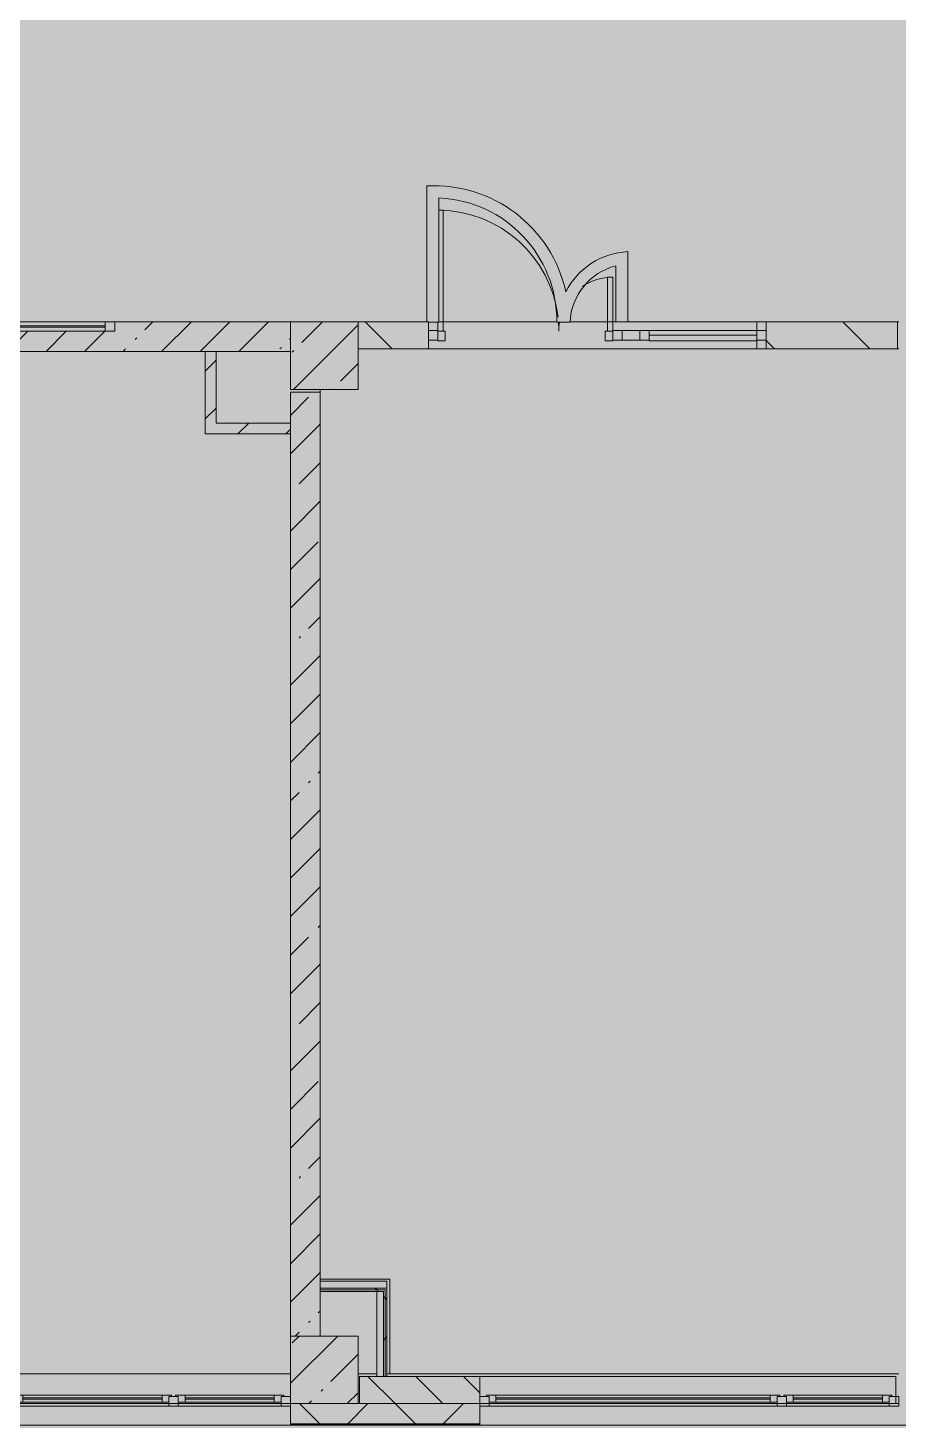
# Model space of a CAD drawing. Header units: millimetres. Extents: x 35143 to 244272, y -8553 to 29000.
# Drawn here: x 162730 to 169167, y -280 to 10072 of the extents above; entities that cross this region are included whole.
import ezdxf

# ---------------------------------------------------------------- set-up
doc = ezdxf.new("R2010")
doc.units = ezdxf.units.MM
doc.layers.add('A-DETL-GENF-6', color=7, linetype='Continuous', lineweight=9, true_color=0xc0c0c0, transparency=0.4)
for name, color, linetype, lineweight, true_color in [('A-DETL-GENF-9', 7, 'Continuous', 5, 0xb7b7b7), ('A-DOOR-4', 7, 'Continuous', 5, 0xe2e2e2), ('A-DOOR-5', 7, 'Continuous', 5, 0xb7b7b7), ('A-FLOR-3', 7, 'Continuous', 5, 0xb7b7b7), ('A-GLAZ-2', 7, 'Continuous', 5, 0x737373), ('A-GLAZ-CURT-2', 7, 'Continuous', 5, 0x737373), ('A-GLAZ-CWMG-3', 7, 'Continuous', 5, 0x737373), ('A-WALL-5', 7, 'Continuous', 9, 0x737373), ('A-WALL-6', 7, 'Continuous', 5, 0x737373), ('I-WALL-3', 7, 'Continuous', 5, 0xe7e7e7), ('I-WALL-6', 7, 'Continuous', 5, 0x737373), ('S-COLS-2', 7, 'Continuous', 5, 0x737373)]:
    doc.layers.add(name, color=color, linetype=linetype, lineweight=lineweight, true_color=true_color)
for name, color, linetype, lineweight in [('A-WALL-4', 7, 'Continuous', 5), ('I-WALL-5', 7, 'Continuous', 5), ('S-COLS-1', 7, 'Continuous', 5)]:
    doc.layers.add(name, color=color, linetype=linetype, lineweight=lineweight)
pattern_1 = [(45, (117261.88, 0), (-285.123, 285.123), []), (45, (117547, 0), (-285.123, 285.123), [504.031, -100.806, 16.764, -84.042])]
pattern_2 = [(45, (117261.88, 0), (-176.7767, 176.7767), [])]
pattern_3 = [(45, (117261.9, 0), (-530.33, 530.33), []), (135, (117261.9, 0), (-530.33, -530.33), [])]

# ---------------------------------------------------------------- blocks, each defined once
blk = doc.blocks.new('BSC_Колонна _Прямоугольная - 500х500-V70-2_1_2_птичка')
at = {"layer": 'S-COLS-1'}
h = blk.add_hatch(dxfattribs=at)
h.set_pattern_fill('FP_71', color=256, style=0, pattern_type=2)
h.set_pattern_definition([(45, (-47660, -7650), (-285.123, 285.123), []), (45, (-47374.88, -7650), (-285.123, 285.123), [504.031, -100.806, 16.764, -84.042])])
h.paths.add_polyline_path([(-250, -250), (250, -250), (250, 250), (-250, 250), (-250, 100)])
at = {"layer": 'S-COLS-2'}
for p, q in [((250, 250), (-250, 250)), ((-250, 250), (-250, -250)), ((250, -250), (250, 250)), ((-250, -250), (250, -250))]:
    blk.add_line(p, q, dxfattribs=at)
blk = doc.blocks.new('BSC_Колонна _Прямоугольная - 500х500-V77-2_1_2_птичка')
at = {"layer": 'S-COLS-1'}
h = blk.add_hatch(dxfattribs=at)
h.set_pattern_fill('FP_78', color=256, style=0, pattern_type=2)
h.set_pattern_definition([(45, (-47660, -150), (-285.123, 285.123), []), (45, (-47374.88, -150), (-285.123, 285.123), [504.031, -100.806, 16.764, -84.042])])
h.paths.add_polyline_path([(-250, -250), (250, -250), (250, 250), (-250, 250), (-250, 80)])
at = {"layer": 'S-COLS-2'}
for p, q in [((250, 250), (-250, 250)), ((-250, 250), (-250, -250)), ((250, -250), (250, 250)), ((-250, -250), (250, -250))]:
    blk.add_line(p, q, dxfattribs=at)
blk = doc.blocks.new('120_Окно_СКБ_2Ст - 120_Окно_СКБ_2Ст 3100х2500 _мал_ створка слева-2_-V110-2_1_2_птичка')
at = {"layer": 'A-GLAZ-2'}
for p, q in [((-1550, -127), (-1550, -57)), ((-1550, -57), (-1480, -57)), ((1550, -57), (-1550, -57)), ((-1480, -57), (-1480, -127)), ((-720, -87), (-1480, -87)), ((-1480, -87), (-1480, -127)), ((-1430, -137), (-1430, -87)), ((-770, -137), (-770, -87)), ((-720, -127), (-720, -57)), ((-720, -57), (-650, -57)), ((-720, -127), (-720, -87)), ((-650, -57), (-650, -127)), ((1480, -87), (-650, -87)), ((-650, -87), (-650, -127)), ((-600, -137), (-600, -87)), ((1430, -137), (1430, -87)), ((1480, -127), (1480, -57)), ((1480, -57), (1550, -57)), ((1480, -127), (1480, -87)), ((1550, -57), (1550, -127)), ((-1480, -127), (-1550, -127)), ((-1550, -127), (-1500, -127)), ((-1480, -127), (-1500, -127)), ((-1500, -127), (-1500, -137)), ((-1500, -137), (-700, -137)), ((-700, -137), (-1500, -137)), ((-1430, -107), (-770, -107)), ((-770, -117), (-1430, -117)), ((-650, -127), (-720, -127)), ((-700, -127), (-720, -127)), ((-700, -127), (-670, -127)), ((-700, -137), (-700, -127)), ((-650, -127), (-670, -127)), ((-670, -127), (-670, -137)), ((-670, -137), (1500, -137)), ((1500, -137), (-670, -137)), ((-600, -107), (1430, -107)), ((1430, -117), (-600, -117)), ((1550, -127), (1480, -127)), ((1500, -127), (1480, -127)), ((1500, -127), (1550, -127)), ((1500, -137), (1500, -127))]:
    blk.add_line(p, q, dxfattribs=at)
blk = doc.blocks.new('120_Окно_СКБ_2Ст - 120_Окно_СКБ_2Ст 2100х2500 _мал створка СЛЕВА_-V112-2_1_2_птичка')
at = {"layer": 'A-GLAZ-2'}
for p, q in [((-1050, -127), (-1050, -57)), ((-1050, -57), (-980, -57)), ((1050, -57), (-1050, -57)), ((-980, -57), (-980, -127)), ((-220, -87), (-980, -87)), ((-980, -87), (-980, -127)), ((-930, -137), (-930, -87)), ((-270, -137), (-270, -87)), ((-220, -127), (-220, -57)), ((-220, -57), (-150, -57)), ((-220, -127), (-220, -87)), ((-150, -57), (-150, -127)), ((980, -87), (-150, -87)), ((-150, -87), (-150, -127)), ((-100, -137), (-100, -87)), ((930, -137), (930, -87)), ((980, -127), (980, -57)), ((980, -57), (1050, -57)), ((980, -127), (980, -87)), ((1050, -57), (1050, -127)), ((-980, -127), (-1050, -127)), ((-1050, -127), (-1000, -127)), ((-980, -127), (-1000, -127)), ((-1000, -127), (-1000, -137)), ((-1000, -137), (-200, -137)), ((-200, -137), (-1000, -137)), ((-930, -107), (-270, -107)), ((-270, -117), (-930, -117)), ((-150, -127), (-220, -127)), ((-200, -127), (-220, -127)), ((-200, -127), (-170, -127)), ((-200, -137), (-200, -127)), ((-150, -127), (-170, -127)), ((-170, -127), (-170, -137)), ((-170, -137), (1000, -137)), ((1000, -137), (-170, -137)), ((-100, -107), (930, -107)), ((930, -117), (-100, -117)), ((1050, -127), (980, -127)), ((1000, -127), (980, -127)), ((1000, -127), (1050, -127)), ((1000, -137), (1000, -127))]:
    blk.add_line(p, q, dxfattribs=at)
blk = doc.blocks.new('120_Окно_СКБ_1Ст - 120_Окно_СКБ_1Ст 400х1200 EI30-24228621-2_1_2_птичка')
at = {"layer": 'A-GLAZ-2'}
for p, q in [((-600, 40), (-600, 110)), ((-600, 110), (-530, 110)), ((600, 110), (-600, 110)), ((-530, 110), (-530, 40)), ((530, 40), (530, 110)), ((530, 110), (600, 110)), ((600, 110), (600, 40)), ((-530, 40), (-600, 40)), ((-600, 40), (600, 40)), ((530, 80), (-530, 80)), ((530, 70), (-530, 70)), ((600, 40), (530, 40))]:
    blk.add_line(p, q, dxfattribs=at)
blk = doc.blocks.new('Прямоугольный импост - 50 x 70 мм-V222-2_1_2_птичка')
at = {"layer": 'A-GLAZ-CWMG-3'}
for p, q in [((-70, 35), (0, 35)), ((-70, -35), (-70, 35)), ((0, 35), (0, -35)), ((0, -35), (-70, -35))]:
    blk.add_line(p, q, dxfattribs=at)
blk = doc.blocks.new('Дверь_Витражная_остекление_ - ДВН_ДАО_Главный вход_1200 в свету-V230-2_1_2_птичка')
at = {"layer": 'A-DOOR-4'}
for points in [[(-639, 30), (-607, 30), (-607, 925), (-639, 925), (-639, 97), (-647, 97), (-647, 30)], [(647, 30), (647, 430), (607, 430), (607, 30)]]:
    blk.add_hatch(color=256, dxfattribs=at).paths.add_polyline_path(points)
at = {"layer": 'A-DETL-GENF-9'}
for p, q in [((-607, 925), (-639, 925)), ((-607, 30), (-607, 925)), ((647, 430), (607, 430)), ((607, 430), (607, 30)), ((647, 35), (647, 430)), ((-647, 97), (-647, 35)), ((-647, 30), (-607, 30)), ((-592, 30), (-647, 30)), ((-592, -40), (-592, 30)), ((592, -40), (592, 30)), ((592, 30), (647, 30)), ((607, 30), (647, 30)), ((-647, -40), (-592, -40)), ((647, -40), (592, -40))]:
    blk.add_line(p, q, dxfattribs=at)
at = {"layer": 'A-DOOR-5'}
for p, q in [((647, 430), (647, 35)), ((-647, 97), (-647, 35))]:
    blk.add_line(p, q, dxfattribs=at)
for centre, radius, start, end in [((-647, 30), 895, 6.6442, 89.4744), ((647, 30), 400, 90, 124.0488), ((-647, 30), 895, 360, 4.3606), ((647, 30), 400, 170.1518, 180)]:
    blk.add_arc(centre, radius, start, end, dxfattribs=at)
blk = doc.blocks.new('Системная панель - Стемалит - 40мм-V224-2_1_2_птичка')
at = {"layer": 'A-GLAZ-CURT-2'}
for p, q in [((65, 35), (-65, 35)), ((-65, 35), (-65, -35)), ((65, -35), (65, 35)), ((-65, -35), (65, -35))]:
    blk.add_line(p, q, dxfattribs=at)
blk = doc.blocks.new('Прямоугольный импост - 50 x 70 мм-V225-2_1_2_птичка')
at = {"layer": 'A-GLAZ-CWMG-3'}
for p, q in [((-35, 35), (35, 35)), ((-35, -35), (-35, 35)), ((35, 35), (35, -35)), ((35, -35), (-35, -35))]:
    blk.add_line(p, q, dxfattribs=at)
blk = doc.blocks.new('Прямоугольный импост - 50 x 70 мм-V226-2_1_2_птичка')
at = {"layer": 'A-GLAZ-CWMG-3'}
for p, q in [((0, 35), (-70, 35)), ((-70, 35), (-70, -35)), ((0, -35), (0, 35)), ((-70, -35), (0, -35))]:
    blk.add_line(p, q, dxfattribs=at)
blk = doc.blocks.new('Системная панель - Стекло - 40мм-V231-2_1_2_птичка')
at = {"layer": 'A-GLAZ-CURT-2'}
for p, q in [((397.5, 0), (-397.5, 0)), ((-397.5, 0), (-397.5, -40)), ((397.5, -40), (397.5, 0)), ((-397.5, -40), (397.5, -40))]:
    blk.add_line(p, q, dxfattribs=at)
blk = doc.blocks.new('Прямоугольный импост - 50 x 70 мм-V228-2_1_2_птичка')
at = {"layer": 'A-GLAZ-CWMG-3'}
for p, q in [((-35, 35), (35, 35)), ((-35, -35), (-35, 35)), ((35, 35), (35, -35)), ((35, -35), (-35, -35))]:
    blk.add_line(p, q, dxfattribs=at)
blk = doc.blocks.new('Прямоугольный импост - 50 x 70 мм-V229-2_1_2_птичка')
at = {"layer": 'A-GLAZ-CWMG-3'}
blk.add_line((41991, 7835), (41196, 7835), dxfattribs=at)

msp = doc.modelspace()

# ---------------------------------------------------------------- hatches: boundary and pattern name
at = {"layer": 'A-DETL-GENF-6'}
msp.add_hatch(color=256, dxfattribs=at).paths.add_polyline_path([(193102.8, -280), (193121.9, -280), (193121.9, 3300), (202121.9, 3300), (202121.9, 27350), (159171.9, 27350), (159171.9, 23778), (156021.9, 23778), (156021.9, -280), (192175.3, -280)])
at = {"layer": 'A-WALL-4'}
h = msp.add_hatch(dxfattribs=at)
h.set_pattern_fill('FP_97', color=256, style=0, pattern_type=2)
h.set_pattern_definition([(135, (117261.88, 0), (-176.7767, -176.7767), [])])
h.paths.add_polyline_path([(166071.9, -100), (166071.9, 100), (165181.9, 100), (165181.9, -100), (165277.2, -100)])
h = msp.add_hatch(dxfattribs=at)
h.set_pattern_fill('FP_87', color=256, style=0, pattern_type=2)
h.set_pattern_definition([(45, (117261.9, 0), (-353.5534, 353.5534), []), (135, (117261.9, 0), (-353.5534, -353.5534), [])])
h.paths.add_polyline_path([(192961.9, -250), (192961.9, -100), (188821.9, -100), (188821.9, -250), (192175.3, -250)])
h.paths.add_polyline_path([(186610.2, -250), (187921.9, -250), (187921.9, -100), (184321.9, -100), (184321.9, -250), (184755.1, -250)])
h.paths.add_polyline_path([(176071.9, -250), (176071.9, -100), (175321.9, -100), (175321.9, -250), (175479.9, -250)])
h.paths.add_polyline_path([(179190, -250), (179321.9, -250), (179321.9, -100), (178171.9, -100), (178171.9, -250), (178262.5, -250)])
h.paths.add_polyline_path([(174171.9, -250), (174421.9, -250), (174421.9, -100), (173671.9, -100), (173671.9, -250), (174088.7, -250)])
h.paths.add_polyline_path([(182421.9, -250), (183421.9, -250), (183421.9, -100), (182421.9, -100)])
h.paths.add_polyline_path([(170571.9, -250), (170571.9, -100), (169171.9, -100), (169171.9, -250), (169914.8, -250)])
h.paths.add_polyline_path([(166071.9, -250), (166071.9, -100), (164671.9, -100), (164671.9, -250), (165277.2, -250)])
h.paths.add_polyline_path([(162494.7, -250), (162571.9, -250), (162571.9, -100), (162198.2, -100), (162198.2, -250)])
h.paths.add_polyline_path([(159921.9, -250), (161298.2, -250), (161298.2, -100), (159921.9, -100)])
h.paths.add_polyline_path([(156332.8, -250), (156821.9, -250), (156821.9, -100), (156021.9, -100), (156025.8, -250), (156301.9, -250)])
at = {"layer": 'I-WALL-3'}
for points in [[(165386, 755), (165386, 805), (164891.9, 805), (164891.9, 755), (165277.2, 755)], [(165311, 100), (165361, 100), (165361, 730), (165311, 730), (165311, 230.5)]]:
    msp.add_hatch(color=256, dxfattribs=at).paths.add_polyline_path(points)
at = {"layer": 'I-WALL-5'}
h = msp.add_hatch(dxfattribs=at)
h.set_pattern_fill('FP_95', color=256, style=0, pattern_type=2)
h.set_pattern_definition(pattern_1)
h.paths.add_polyline_path([(162494.7, 7680), (164671.9, 7680), (164671.9, 7900), (163371.9, 7900), (163371.9, 7830), (162171.9, 7830), (162171.9, 7900), (160671.9, 7900), (160671.9, 7680), (161451.9, 7680)])
h = msp.add_hatch(dxfattribs=at)
h.set_pattern_fill('FP_98', color=256, style=0, pattern_type=2)
h.set_pattern_definition([(135, (117261.9, 0), (-353.5534, -353.5534), [])])
h.paths.add_polyline_path([(168191.9, 7700), (169161.9, 7700), (169161.9, 7900), (168191.9, 7900)])
h.paths.add_polyline_path([(165171.9, 7700), (165691.9, 7700), (165691.9, 7900), (165171.9, 7900), (165171.9, 7750.3)])
h = msp.add_hatch(dxfattribs=at)
h.set_pattern_fill('FP_99', color=256, style=0, pattern_type=2)
h.set_pattern_definition(pattern_2)
h.paths.add_polyline_path([(164121.9, 7070), (164121.9, 7680), (164041.9, 7680), (164041.9, 7070)])
h = msp.add_hatch(dxfattribs=at)
h.set_pattern_fill('FP_95', color=256, style=0, pattern_type=2)
h.set_pattern_definition(pattern_1)
h.paths.add_polyline_path([(164671.9, 400), (164891.9, 400), (164891.9, 7380), (164671.9, 7380), (164671.9, 554.7)])
h = msp.add_hatch(dxfattribs=at)
h.set_pattern_fill('FP_99', color=256, style=0, pattern_type=2)
h.set_pattern_definition(pattern_2)
h.paths.add_polyline_path([(164671.9, 7070), (164671.9, 7150), (164121.9, 7150), (164121.9, 7070), (164349.7, 7070)])
h = msp.add_hatch(dxfattribs=at)
h.set_pattern_fill('FP_187', color=256, style=0, pattern_type=2)
h.set_pattern_definition(pattern_3)
h.paths.add_polyline_path([(165373.5, 742.5), (165386, 742.5), (165386, 755), (164891.9, 755), (164891.9, 742.5), (165277.2, 742.5)])
h = msp.add_hatch(dxfattribs=at)
h.set_pattern_fill('FP_187', color=256, style=0, pattern_type=2)
h.set_pattern_definition(pattern_3)
h.paths.add_polyline_path([(165361, 730), (165373.5, 730), (165373.5, 742.5), (164891.9, 742.5), (164891.9, 730), (165311, 730)])
h = msp.add_hatch(dxfattribs=at)
h.set_pattern_fill('FP_187', color=256, style=0, pattern_type=2)
h.set_pattern_definition(pattern_3)
h.paths.add_polyline_path([(165373.5, 100), (165373.5, 730), (165361, 730), (165361, 100)])
h = msp.add_hatch(dxfattribs=at)
h.set_pattern_fill('FP_187', color=256, style=0, pattern_type=2)
h.set_pattern_definition(pattern_3)
h.paths.add_polyline_path([(165373.5, 100), (165386, 100), (165386, 742.5), (165373.5, 742.5), (165373.5, 230.5)])

# ---------------------------------------------------------------- linework, layer by layer
at = {"layer": 'A-FLOR-3'}
for p, q in [((165680, 8904.6), (165680, 7900)), ((165770, 7897), (165770, 8815.2)), ((167168.9, 7900), (167168.9, 8418.4)), ((167078.9, 8314.2), (167078.9, 7900)), ((165691.9, 7897), (165770, 7897)), ((165770, 7900), (166642.3, 7900)), ((166642.4, 7897), (166740.4, 7897)), ((166740.8, 7900), (168191.9, 7900)), ((168121.9, 7900), (167168.9, 7900)), ((168121.9, 7835), (168121.9, 7900)), ((169161.9, 7900), (169171.9, 7900)), ((168121.9, 7700), (168121.9, 7760)), ((169171.9, 7700), (169161.9, 7700)), ((164891.9, 7400), (164891.9, 7380)), ((164891.9, 820), (165406, 820)), ((165406, 820), (165406, 120))]:
    msp.add_line(p, q, dxfattribs=at)
for centre, radius, start, end in [((165732.5, 7906), 1000, 12.44956, 93.01125), ((165732.5, 7906), 910, 359.43333, 87.64026), ((167193.9, 7875), 544, 92.63401, 153.04618), ((167193.9, 7875), 454, 104.67311, 177.22246)]:
    msp.add_arc(centre, radius, start, end, dxfattribs=at)
at = {"layer": 'A-WALL-5'}
for p, q in [((164121.9, 7680), (164041.9, 7680)), ((164671.9, 7070), (164671.9, 7150)), ((164891.9, 805), (164891.9, 730)), ((164891.9, 755), (165386, 755)), ((164891.9, 742.5), (165373.5, 742.5)), ((165361, 730), (165311, 730)), ((165361, 100), (165361, 730)), ((165373.5, 100), (165373.5, 742.5)), ((165181.9, -100), (166071.9, -100)), ((164671.9, -250), (166071.9, -250)), ((164671.9, -253), (166071.9, -253))]:
    msp.add_line(p, q, dxfattribs=at)
at = {"layer": 'A-WALL-6'}
for p, q in [((165181.9, 100), (165181.9, -100)), ((165181.9, 100), (169151.9, 100)), ((166071.9, -258), (166071.9, 100)), ((169151.9, -100), (169151.9, 100)), ((164671.9, -100), (164671.9, -258)), ((165171.9, -100), (165181.9, -100)), ((175321.9, -258), (156024.8, -258))]:
    msp.add_line(p, q, dxfattribs=at)
at = {"layer": 'I-WALL-6'}
for p, q in [((164671.9, 7900), (163371.9, 7900)), ((165691.9, 7900), (165171.9, 7900)), ((165691.9, 7700), (165691.9, 7900)), ((165770, 7900), (166642.3, 7900)), ((166740.8, 7900), (167078.9, 7900)), ((168121.9, 7900), (169161.9, 7900)), ((168191.9, 7900), (168191.9, 7700)), ((169161.9, 7700), (169161.9, 7900)), ((161451.9, 7680), (164041.9, 7680)), ((164041.9, 7680), (164041.9, 7070)), ((164121.9, 7150), (164121.9, 7680)), ((164121.9, 7680), (164671.9, 7680)), ((169161.9, 7700), (165171.9, 7700)), ((164891.9, 7380), (164671.9, 7380)), ((164671.9, 7380), (164671.9, 7150)), ((164891.9, 805), (164891.9, 7380)), ((164671.9, 7150), (164121.9, 7150)), ((164041.9, 7070), (164671.9, 7070)), ((164671.9, 7070), (164671.9, 400)), ((165386, 805), (164891.9, 805)), ((164891.9, 400), (164891.9, 730)), ((164891.9, 730), (165311, 730)), ((165311, 730), (165311, 100)), ((165386, 100), (165386, 805)), ((160951, 120), (164671.9, 120)), ((165171.9, 120), (165311, 120)), ((165386, 120), (169171.9, 120)), ((164671.9, -100), (162571.9, -100)), ((169171.9, -100), (166071.9, -100))]:
    msp.add_line(p, q, dxfattribs=at)

# ---------------------------------------------------------------- block references
at = {"layer": 'A-DOOR-5'}
msp.add_blockref('Дверь_Витражная_остекление_ - ДВН_ДАО_Главный вход_1200 в свету-V230-2_1_2_птичка', (166409.4, 7800), dxfattribs=at)
at = {"layer": 'A-GLAZ-2'}
msp.add_blockref('120_Окно_СКБ_1Ст - 120_Окно_СКБ_1Ст 400х1200 EI30-24228621-2_1_2_птичка', (162771.9, 7790), dxfattribs=at)
at = {"layer": 'A-GLAZ-2', "rotation": 180}
for name, p in [('120_Окно_СКБ_2Ст - 120_Окно_СКБ_2Ст 2100х2500 _мал створка СЛЕВА_-V112-2_1_2_птичка', (163621.9, -175)), ('120_Окно_СКБ_2Ст - 120_Окно_СКБ_2Ст 3100х2500 _мал_ створка слева-2_-V110-2_1_2_птичка', (167621.9, -175))]:
    msp.add_blockref(name, p, dxfattribs=at)
at = {"layer": 'A-GLAZ-CURT-2'}
for name, p in [('Системная панель - Стемалит - 40мм-V224-2_1_2_птичка', (167191.9, 7800)), ('Системная панель - Стекло - 40мм-V231-2_1_2_птичка', (167724.4, 7800))]:
    msp.add_blockref(name, p, dxfattribs=at)
at = {"layer": 'A-GLAZ-CWMG-3', "rotation": 180}
msp.add_blockref('Прямоугольный импост - 50 x 70 мм-V226-2_1_2_птичка', (165691.9, 7800), dxfattribs=at)
at = {"layer": 'A-GLAZ-CWMG-3', "extrusion": (0, 0, -1), "rotation": 180}
for name, p in [('Прямоугольный импост - 50 x 70 мм-V225-2_1_2_птичка', (-167091.9, 7800)), ('Прямоугольный импост - 50 x 70 мм-V228-2_1_2_птичка', (-167291.9, 7800)), ('Прямоугольный импост - 50 x 70 мм-V222-2_1_2_птичка', (-168191.9, 7800))]:
    msp.add_blockref(name, p, dxfattribs=at)
at = {"layer": 'A-GLAZ-CWMG-3'}
msp.add_blockref('Прямоугольный импост - 50 x 70 мм-V229-2_1_2_птичка', (126130.9, 0), dxfattribs=at)
at = {"layer": 'S-COLS-2'}
for name, p in [('BSC_Колонна _Прямоугольная - 500х500-V70-2_1_2_птичка', (164921.9, 7650)), ('BSC_Колонна _Прямоугольная - 500х500-V77-2_1_2_птичка', (164921.9, 150))]:
    msp.add_blockref(name, p, dxfattribs=at)

doc.saveas('drawing.dxf')
